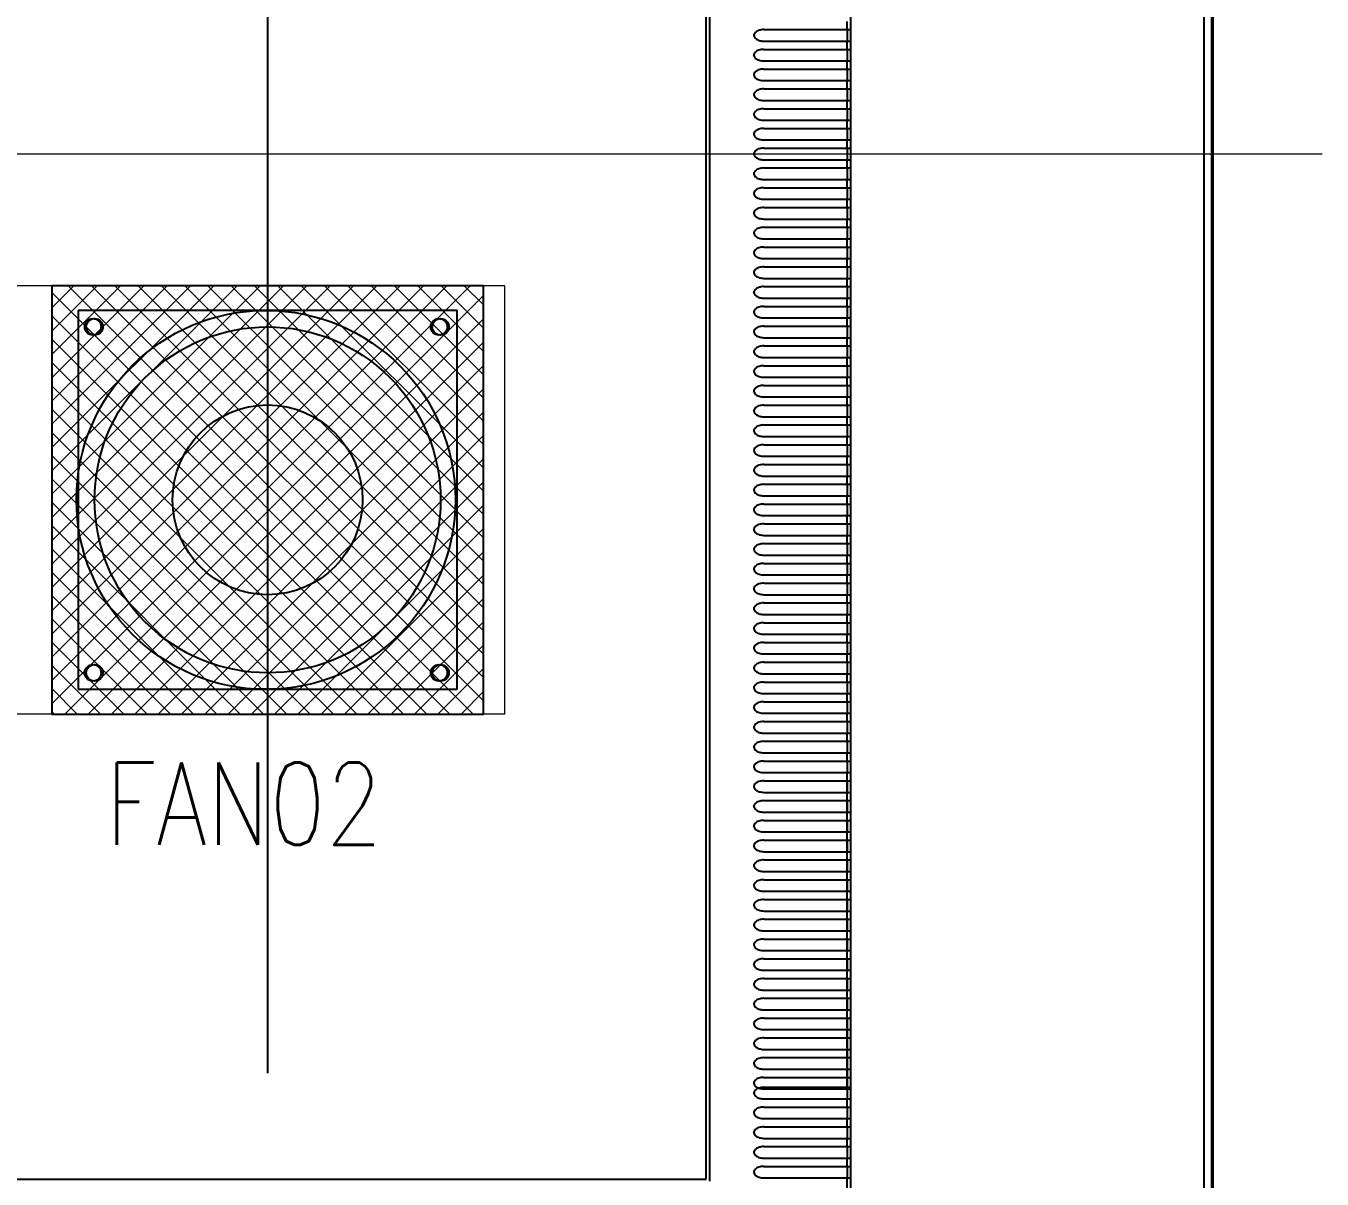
# Model space of a CAD drawing. Extents: x 81444 to 119867, y -54816 to -29062.
# Drawn here: x 84815.3 to 85208.6, y -39434.8 to -39084.8 of the extents above; entities that cross this region are included whole.
import ezdxf
from ezdxf.lldxf.tags import DXFTag

# ---------------------------------------------------------------- set-up
doc = ezdxf.new("R2010")
doc.units = 0
doc.header["$LTSCALE"] = 100
doc.header["$MEASUREMENT"] = 0
doc.layers.add('CABINET', color=7, linetype='Continuous')
doc.styles.add('ROMANS', font='romans', dxfattribs={"width": 0.8, "height": 2})
tags = doc.linetypes.add('CENTER', pattern=[2, 1.25, -0.25, 0.25, -0.25]).pattern_tags.tags
tags[10:11] = [DXFTag(74, 4), DXFTag(75, 0), DXFTag(340, '0'), DXFTag(46, 1.0), DXFTag(50, 0.0), DXFTag(44, 0.0), DXFTag(45, 0.0)]
tags[8:9] = [DXFTag(74, 4), DXFTag(75, 0), DXFTag(340, '0'), DXFTag(46, 1.0), DXFTag(50, 0.0), DXFTag(44, 0.0), DXFTag(45, 0.0)]
tags[6:7] = [DXFTag(74, 4), DXFTag(75, 0), DXFTag(340, '0'), DXFTag(46, 1.0), DXFTag(50, 0.0), DXFTag(44, 0.0), DXFTag(45, 0.0)]
tags[4:5] = [DXFTag(74, 4), DXFTag(75, 0), DXFTag(340, '0'), DXFTag(46, 1.0), DXFTag(50, 0.0), DXFTag(44, 0.0), DXFTag(45, 0.0)]
tags = doc.linetypes.add('HIDDEN', pattern=[0.375, 0.25, -0.125]).pattern_tags.tags
tags[6:7] = [DXFTag(74, 4), DXFTag(75, 0), DXFTag(340, '0'), DXFTag(46, 1.0), DXFTag(50, 0.0), DXFTag(44, 0.0), DXFTag(45, 0.0)]
tags[4:5] = [DXFTag(74, 4), DXFTag(75, 0), DXFTag(340, '0'), DXFTag(46, 1.0), DXFTag(50, 0.0), DXFTag(44, 0.0), DXFTag(45, 0.0)]

# ---------------------------------------------------------------- blocks, each defined once
blk = doc.blocks.new('风机')
at = {"color": 3}
for p, q in [((0, 0), (0, -115)), ((115, 0), (0, 0)), ((115, -115), (115, 0)), ((0, -115), (115, -115))]:
    blk.add_line(p, q, dxfattribs=at)
for centre, major_axis, start_param, end_param in [((5, -5), (1.77, 1.77), 2.356194490187731, 8.639379797367317), ((110, -5), (1.77, 1.77), 2.356194490188677, 8.639379797368264), ((57.5, -57.5), (37.12, 37.12), 2.356194490192193, 8.63937979737178), ((5, -110), (-1.77, 1.77), 0.785398, 7.068583), ((110, -110), (-1.77, 1.77), 0.785398, 7.068583)]:
    blk.add_ellipse(centre, major_axis=major_axis, ratio=1, start_param=start_param, end_param=end_param, dxfattribs=at)

msp = doc.modelspace()

# ---------------------------------------------------------------- hatches: boundary and pattern name
at = {"linetype": 'HIDDEN', "lineweight": 20}
h = msp.add_hatch(dxfattribs=at)
h.set_pattern_fill('ANSI37', color=256, scale=40, angle=180, style=2)
h.set_pattern_definition([(225, (80519.186, -20472.1636), (3.5355339, -3.5355339), []), (315, (80519.186, -20472.1636), (3.5355339, 3.5355339), [])])
h.paths.add_polyline_path([(84954.15, -39163.66), (84823.15, -39163.66), (84823.15, -39293.66), (84954.15, -39293.66)])

# ---------------------------------------------------------------- linework, layer by layer
at = {"color": 7, "linetype": 'Continuous'}
for p, q in [((85172.85, -39499.69), (85172.85, -38747.69)), ((85175.15, -39499.69), (85175.15, -38747.69)), ((85065.65, -39477.69), (85065.65, -38769.69)), ((85175.45, -38772.39), (85175.45, -39474.39)), ((85021.75, -39434.8), (85021.75, -38812.58)), ((85022.85, -39435.4), (85022.85, -38811.98)), ((85039.23, -39085.94), (85065.65, -39085.94)), ((85064.55, -39085.94), (85064.55, -39083.44)), ((85064.65, -39089.44), (85064.65, -39085.94)), ((85039.23, -39089.44), (85065.65, -39089.44)), ((85064.55, -39091.94), (85064.55, -39089.44)), ((85039.23, -39091.94), (85065.65, -39091.94)), ((85064.65, -39095.44), (85064.65, -39091.94)), ((85039.23, -39095.44), (85065.65, -39095.44)), ((85064.55, -39097.94), (85064.55, -39095.44)), ((85039.23, -39097.94), (85065.65, -39097.94)), ((85039.23, -39101.44), (85065.65, -39101.44)), ((85064.55, -39103.94), (85064.55, -39101.44)), ((85064.65, -39101.44), (85064.65, -39097.94)), ((85039.23, -39103.94), (85065.65, -39103.94)), ((85064.65, -39107.44), (85064.65, -39103.94)), ((85039.23, -39107.44), (85065.65, -39107.44)), ((85064.55, -39109.94), (85064.55, -39107.44)), ((85039.23, -39109.94), (85065.65, -39109.94)), ((85039.23, -39113.44), (85065.65, -39113.44)), ((85064.55, -39115.94), (85064.55, -39113.44)), ((85064.65, -39113.44), (85064.65, -39109.94)), ((85039.23, -39115.94), (85065.65, -39115.94)), ((85064.65, -39119.44), (85064.65, -39115.94)), ((85039.23, -39119.44), (85065.65, -39119.44)), ((85064.55, -39121.94), (85064.55, -39119.44)), ((85039.23, -39121.94), (85065.65, -39121.94)), ((85064.65, -39125.44), (85064.65, -39121.94)), ((85039.23, -39125.44), (85065.65, -39125.44)), ((85039.23, -39127.94), (85065.65, -39127.94)), ((85064.55, -39127.94), (85064.55, -39125.44)), ((85064.65, -39131.44), (85064.65, -39127.94)), ((85039.23, -39131.44), (85065.65, -39131.44)), ((85064.55, -39133.94), (85064.55, -39131.44)), ((85039.23, -39133.94), (85065.65, -39133.94)), ((85064.65, -39137.44), (85064.65, -39133.94)), ((85039.23, -39137.44), (85065.65, -39137.44)), ((85039.23, -39139.94), (85065.65, -39139.94)), ((85064.55, -39139.94), (85064.55, -39137.44)), ((85064.65, -39143.44), (85064.65, -39139.94)), ((85039.23, -39143.44), (85065.65, -39143.44)), ((85064.55, -39145.94), (85064.55, -39143.44)), ((85039.23, -39145.94), (85065.65, -39145.94)), ((85064.65, -39149.44), (85064.65, -39145.94)), ((85039.23, -39149.44), (85065.65, -39149.44)), ((85039.23, -39151.94), (85065.65, -39151.94)), ((85064.55, -39151.94), (85064.55, -39149.44)), ((85064.65, -39155.44), (85064.65, -39151.94)), ((85039.23, -39155.44), (85065.65, -39155.44)), ((85064.55, -39157.94), (85064.55, -39155.44)), ((85039.23, -39157.94), (85065.65, -39157.94)), ((85064.65, -39161.44), (85064.65, -39157.94)), ((85039.23, -39161.44), (85065.65, -39161.44)), ((85039.23, -39163.94), (85065.65, -39163.94)), ((85064.55, -39163.94), (85064.55, -39161.44)), ((85064.65, -39167.44), (85064.65, -39163.94)), ((85039.23, -39167.44), (85065.65, -39167.44)), ((85064.55, -39169.94), (85064.55, -39167.44)), ((85064.55, -39169.94), (85064.55, -39167.44)), ((85039.23, -39169.94), (85065.65, -39169.94)), ((85039.23, -39169.94), (85065.65, -39169.94)), ((85064.65, -39173.44), (85064.65, -39169.94)), ((85064.65, -39173.44), (85064.65, -39169.94)), ((85039.23, -39173.44), (85065.65, -39173.44)), ((85039.23, -39173.44), (85065.65, -39173.44)), ((85039.23, -39175.94), (85065.65, -39175.94)), ((85064.55, -39175.94), (85064.55, -39173.44)), ((85064.55, -39175.94), (85064.55, -39173.44)), ((85064.65, -39179.44), (85064.65, -39175.94)), ((85039.23, -39179.44), (85065.65, -39179.44)), ((85064.55, -39181.94), (85064.55, -39179.44)), ((85039.23, -39181.94), (85065.65, -39181.94)), ((85064.65, -39185.44), (85064.65, -39181.94)), ((85039.23, -39185.44), (85065.65, -39185.44)), ((85039.23, -39187.94), (85065.65, -39187.94)), ((85064.55, -39187.94), (85064.55, -39185.44)), ((85064.65, -39191.44), (85064.65, -39187.94)), ((85039.23, -39191.44), (85065.65, -39191.44)), ((85064.55, -39193.94), (85064.55, -39191.44)), ((85039.23, -39193.94), (85065.65, -39193.94)), ((85064.65, -39197.44), (85064.65, -39193.94)), ((85039.23, -39197.44), (85065.65, -39197.44)), ((85039.23, -39199.94), (85065.65, -39199.94)), ((85064.55, -39199.94), (85064.55, -39197.44)), ((85064.65, -39203.44), (85064.65, -39199.94)), ((85039.23, -39203.44), (85065.65, -39203.44)), ((85064.55, -39205.94), (85064.55, -39203.44)), ((85039.23, -39205.94), (85065.65, -39205.94)), ((85064.65, -39209.44), (85064.65, -39205.94)), ((85039.23, -39209.44), (85065.65, -39209.44)), ((85064.55, -39211.94), (85064.55, -39209.44)), ((85039.23, -39211.94), (85065.65, -39211.94)), ((85039.23, -39215.44), (85065.65, -39215.44)), ((85064.55, -39217.94), (85064.55, -39215.44)), ((85064.65, -39215.44), (85064.65, -39211.94)), ((85039.23, -39217.94), (85065.65, -39217.94)), ((85064.65, -39221.44), (85064.65, -39217.94)), ((85039.23, -39221.44), (85065.65, -39221.44)), ((85064.55, -39223.94), (85064.55, -39221.44)), ((85039.23, -39223.94), (85065.65, -39223.94)), ((85039.23, -39227.44), (85065.65, -39227.44)), ((85064.55, -39229.94), (85064.55, -39227.44)), ((85064.65, -39227.44), (85064.65, -39223.94)), ((85039.23, -39229.94), (85065.65, -39229.94)), ((85064.65, -39233.44), (85064.65, -39229.94)), ((85039.23, -39233.44), (85065.65, -39233.44)), ((85064.55, -39235.94), (85064.55, -39233.44)), ((85039.23, -39235.94), (85065.65, -39235.94)), ((85039.23, -39239.44), (85065.65, -39239.44)), ((85064.55, -39241.94), (85064.55, -39239.44)), ((85064.65, -39239.44), (85064.65, -39235.94)), ((85039.23, -39241.94), (85065.65, -39241.94)), ((85064.65, -39245.44), (85064.65, -39241.94)), ((85039.23, -39245.44), (85065.65, -39245.44)), ((85064.55, -39247.94), (85064.55, -39245.44)), ((85039.23, -39247.94), (85065.65, -39247.94)), ((85064.65, -39251.44), (85064.65, -39247.94)), ((85039.23, -39251.44), (85065.65, -39251.44)), ((85039.23, -39253.94), (85065.65, -39253.94)), ((85064.55, -39253.94), (85064.55, -39251.44)), ((85064.65, -39257.44), (85064.65, -39253.94)), ((85039.23, -39257.44), (85065.65, -39257.44)), ((85064.55, -39259.94), (85064.55, -39257.44)), ((85039.23, -39259.94), (85065.65, -39259.94)), ((85064.65, -39263.44), (85064.65, -39259.94)), ((85039.23, -39263.44), (85065.65, -39263.44)), ((85039.23, -39265.94), (85065.65, -39265.94)), ((85064.55, -39265.94), (85064.55, -39263.44)), ((85064.65, -39269.44), (85064.65, -39265.94)), ((85039.23, -39269.44), (85065.65, -39269.44)), ((85064.55, -39271.94), (85064.55, -39269.44)), ((85039.23, -39271.94), (85065.65, -39271.94)), ((85064.65, -39275.44), (85064.65, -39271.94)), ((85039.23, -39275.44), (85065.65, -39275.44)), ((85039.23, -39277.94), (85065.65, -39277.94)), ((85064.55, -39277.94), (85064.55, -39275.44)), ((85064.65, -39281.44), (85064.65, -39277.94)), ((85039.23, -39281.44), (85065.65, -39281.44)), ((85064.55, -39283.94), (85064.55, -39281.44)), ((85039.23, -39283.94), (85065.65, -39283.94)), ((85064.65, -39287.44), (85064.65, -39283.94)), ((85039.23, -39287.44), (85065.65, -39287.44)), ((85039.23, -39289.94), (85065.65, -39289.94)), ((85064.55, -39289.94), (85064.55, -39287.44)), ((85064.65, -39293.44), (85064.65, -39289.94)), ((85039.23, -39293.44), (85065.65, -39293.44)), ((85064.55, -39295.94), (85064.55, -39293.44)), ((85039.23, -39295.94), (85065.65, -39295.94)), ((85064.65, -39299.44), (85064.65, -39295.94)), ((85039.23, -39299.44), (85065.65, -39299.44)), ((85039.23, -39301.94), (85065.65, -39301.94)), ((85064.55, -39301.94), (85064.55, -39299.44)), ((85064.65, -39305.44), (85064.65, -39301.94)), ((85039.23, -39305.44), (85065.65, -39305.44)), ((85064.55, -39307.94), (85064.55, -39305.44)), ((85039.23, -39307.94), (85065.65, -39307.94)), ((85064.65, -39311.44), (85064.65, -39307.94)), ((85039.23, -39311.44), (85065.65, -39311.44)), ((85039.23, -39313.94), (85065.65, -39313.94)), ((85064.55, -39388.94), (85064.55, -39311.44)), ((85064.65, -39317.44), (85064.65, -39313.94)), ((85039.23, -39317.44), (85065.65, -39317.44)), ((85064.55, -39319.94), (85064.55, -39317.44)), ((85039.23, -39319.94), (85065.65, -39319.94)), ((85064.65, -39323.44), (85064.65, -39319.94)), ((85039.23, -39323.44), (85065.65, -39323.44)), ((85039.23, -39325.94), (85065.65, -39325.94)), ((85064.55, -39325.94), (85064.55, -39323.44)), ((85064.65, -39329.44), (85064.65, -39325.94)), ((85039.23, -39329.44), (85065.65, -39329.44)), ((85064.55, -39331.94), (85064.55, -39329.44)), ((85039.23, -39331.94), (85065.65, -39331.94)), ((85064.65, -39335.44), (85064.65, -39331.94)), ((85039.23, -39335.44), (85065.65, -39335.44)), ((85064.55, -39337.94), (85064.55, -39335.44)), ((85039.23, -39337.94), (85065.65, -39337.94)), ((85039.23, -39341.44), (85065.65, -39341.44)), ((85064.55, -39343.94), (85064.55, -39341.44)), ((85064.65, -39341.44), (85064.65, -39337.94)), ((85039.23, -39343.94), (85065.65, -39343.94)), ((85064.65, -39347.44), (85064.65, -39343.94)), ((85039.23, -39347.44), (85065.65, -39347.44)), ((85064.55, -39349.94), (85064.55, -39347.44)), ((85039.23, -39349.94), (85065.65, -39349.94)), ((85039.23, -39353.44), (85065.65, -39353.44)), ((85064.55, -39355.94), (85064.55, -39353.44)), ((85064.65, -39353.44), (85064.65, -39349.94)), ((85039.23, -39355.94), (85065.65, -39355.94)), ((85064.65, -39359.44), (85064.65, -39355.94)), ((85039.23, -39359.44), (85065.65, -39359.44)), ((85039.23, -39361.94), (85065.65, -39361.94)), ((85064.65, -39365.44), (85064.65, -39361.94)), ((85039.23, -39365.44), (85065.65, -39365.44)), ((85039.23, -39367.94), (85065.65, -39367.94)), ((85064.55, -39367.94), (85064.55, -39365.44)), ((85064.65, -39371.44), (85064.65, -39367.94)), ((85039.23, -39371.44), (85065.65, -39371.44)), ((85064.55, -39373.94), (85064.55, -39371.44)), ((85039.23, -39373.94), (85065.65, -39373.94)), ((85064.65, -39377.44), (85064.65, -39373.94)), ((85039.23, -39377.44), (85065.65, -39377.44)), ((85039.23, -39379.94), (85065.65, -39379.94)), ((85064.55, -39379.94), (85064.55, -39377.44)), ((85064.65, -39383.44), (85064.65, -39379.94)), ((85039.23, -39383.44), (85065.65, -39383.44)), ((85064.55, -39385.94), (85064.55, -39383.44)), ((85039.23, -39385.94), (85065.65, -39385.94)), ((85064.65, -39389.44), (85064.65, -39385.94)), ((85039.23, -39389.44), (85065.65, -39389.44)), ((85039.23, -39391.94), (85065.65, -39391.94)), ((85064.55, -39391.94), (85064.55, -39389.44)), ((85064.55, -39394.94), (85064.55, -39392.44)), ((85064.65, -39392.44), (85064.65, -39388.94)), ((85064.65, -39395.44), (85064.65, -39391.94)), ((85039.23, -39395.44), (85065.65, -39395.44)), ((85064.55, -39397.94), (85064.55, -39395.44)), ((85064.65, -39398.44), (85064.65, -39394.94)), ((85039.23, -39397.94), (85065.65, -39397.94)), ((85064.55, -39400.94), (85064.55, -39398.44)), ((85064.65, -39401.44), (85064.65, -39397.94)), ((85039.23, -39401.44), (85065.65, -39401.44)), ((85039.23, -39403.94), (85065.65, -39403.94)), ((85064.55, -39403.94), (85064.55, -39401.44)), ((85064.55, -39406.94), (85064.55, -39404.44)), ((85064.65, -39404.44), (85064.65, -39400.94)), ((85064.65, -39407.44), (85064.65, -39403.94)), ((85039.23, -39406.94), (85065.65, -39406.94)), ((85039.23, -39407.44), (85065.65, -39407.44)), ((85064.65, -39410.44), (85064.65, -39406.94)), ((85039.23, -39410.44), (85065.65, -39410.44)), ((85064.55, -39412.94), (85064.55, -39410.44)), ((85039.23, -39412.94), (85065.65, -39412.94)), ((85064.65, -39416.44), (85064.65, -39412.94)), ((85039.23, -39416.44), (85065.65, -39416.44)), ((85039.23, -39418.94), (85065.65, -39418.94)), ((85064.55, -39418.94), (85064.55, -39416.44)), ((85064.65, -39422.44), (85064.65, -39418.94)), ((85039.23, -39422.44), (85065.65, -39422.44)), ((85064.55, -39424.94), (85064.55, -39422.44)), ((85039.23, -39424.94), (85065.65, -39424.94)), ((85064.65, -39428.44), (85064.65, -39424.94)), ((85039.23, -39428.44), (85065.65, -39428.44)), ((85039.23, -39430.94), (85065.65, -39430.94)), ((85064.55, -39430.94), (85064.55, -39428.44)), ((85064.65, -39434.44), (85064.65, -39430.94)), ((84529.54, -39434.8), (85021.75, -39434.8)), ((85039.23, -39434.44), (85065.65, -39434.44)), ((85064.55, -39477.09), (85064.55, -39434.44))]:
    msp.add_line(p, q, dxfattribs=at)
at = {"color": 1, "linetype": 'CENTER', "lineweight": 20}
msp.add_line((84336.98, -39123.69), (85208.62, -39123.69), dxfattribs=at)
at = {"color": 5, "linetype": 'HIDDEN', "lineweight": 15, "ltscale": 30}
for p, q in [((84960.65, -39163.66), (84590.65, -39163.66)), ((84960.65, -39293.66), (84960.65, -39163.66)), ((84960.65, -39293.66), (84590.65, -39293.66))]:
    msp.add_line(p, q, dxfattribs=at)
at = {"linetype": 'HIDDEN'}
msp.add_lwpolyline([(84954.15, -39163.66), (84823.15, -39163.66), (84823.15, -39293.66), (84954.15, -39293.66)], close=True, dxfattribs=at)
at = {"color": 7, "linetype": 'HIDDEN'}
for centre, radius in [((84888.15, -39228.66), 57.5), ((84835.65, -39176.16), 2.5), ((84940.65, -39176.16), 2.5), ((84835.65, -39281.16), 2.5), ((84940.65, -39281.16), 2.5)]:
    msp.add_circle(centre, radius, dxfattribs=at)
at = {"color": 7, "linetype": 'Continuous', "start_tangent": (-0.999961, -0.008789), "end_tangent": (0.999962, -0.008666)}
for points in [[(85039.23, -39085.94), (85038.45, -39086), (85037.75, -39086.16), (85037.14, -39086.42), (85036.64, -39086.78), (85036.3, -39087.24), (85036.2, -39087.76), (85036.37, -39088.26), (85036.72, -39088.67), (85037.21, -39088.99), (85037.8, -39089.23), (85038.48, -39089.38), (85039.23, -39089.44)], [(85039.23, -39091.94), (85038.45, -39092), (85037.75, -39092.16), (85037.14, -39092.42), (85036.64, -39092.78), (85036.3, -39093.24), (85036.2, -39093.76), (85036.37, -39094.26), (85036.72, -39094.67), (85037.21, -39094.99), (85037.8, -39095.23), (85038.48, -39095.38), (85039.23, -39095.44)], [(85039.23, -39097.94), (85038.45, -39098), (85037.75, -39098.16), (85037.14, -39098.42), (85036.64, -39098.78), (85036.3, -39099.24), (85036.2, -39099.76), (85036.37, -39100.26), (85036.72, -39100.67), (85037.21, -39100.99), (85037.8, -39101.23), (85038.48, -39101.38), (85039.23, -39101.44)], [(85039.23, -39103.94), (85038.45, -39104), (85037.75, -39104.16), (85037.14, -39104.42), (85036.64, -39104.78), (85036.3, -39105.24), (85036.2, -39105.76), (85036.37, -39106.26), (85036.72, -39106.67), (85037.21, -39106.99), (85037.8, -39107.23), (85038.48, -39107.38), (85039.23, -39107.44)], [(85039.23, -39109.94), (85038.45, -39110), (85037.75, -39110.16), (85037.14, -39110.42), (85036.64, -39110.78), (85036.3, -39111.24), (85036.2, -39111.76), (85036.37, -39112.26), (85036.72, -39112.67), (85037.21, -39112.99), (85037.8, -39113.23), (85038.48, -39113.38), (85039.23, -39113.44)], [(85039.23, -39115.94), (85038.45, -39116), (85037.75, -39116.16), (85037.14, -39116.42), (85036.64, -39116.78), (85036.3, -39117.24), (85036.2, -39117.76), (85036.37, -39118.26), (85036.72, -39118.67), (85037.21, -39118.99), (85037.8, -39119.23), (85038.48, -39119.38), (85039.23, -39119.44)], [(85039.23, -39121.94), (85038.45, -39122), (85037.75, -39122.16), (85037.14, -39122.42), (85036.64, -39122.78), (85036.3, -39123.24), (85036.2, -39123.76), (85036.37, -39124.26), (85036.72, -39124.67), (85037.21, -39124.99), (85037.8, -39125.23), (85038.48, -39125.38), (85039.23, -39125.44)], [(85039.23, -39127.94), (85038.45, -39128), (85037.75, -39128.16), (85037.14, -39128.42), (85036.64, -39128.78), (85036.3, -39129.24), (85036.2, -39129.76), (85036.37, -39130.26), (85036.72, -39130.67), (85037.21, -39130.99), (85037.8, -39131.23), (85038.48, -39131.38), (85039.23, -39131.44)], [(85039.23, -39133.94), (85038.45, -39134), (85037.75, -39134.16), (85037.14, -39134.42), (85036.64, -39134.78), (85036.3, -39135.24), (85036.2, -39135.76), (85036.37, -39136.26), (85036.72, -39136.67), (85037.21, -39136.99), (85037.8, -39137.23), (85038.48, -39137.38), (85039.23, -39137.44)], [(85039.23, -39139.94), (85038.45, -39140), (85037.75, -39140.16), (85037.14, -39140.42), (85036.64, -39140.78), (85036.3, -39141.24), (85036.2, -39141.76), (85036.37, -39142.26), (85036.72, -39142.67), (85037.21, -39142.99), (85037.8, -39143.23), (85038.48, -39143.38), (85039.23, -39143.44)], [(85039.23, -39145.94), (85038.45, -39146), (85037.75, -39146.16), (85037.14, -39146.42), (85036.64, -39146.78), (85036.3, -39147.24), (85036.2, -39147.76), (85036.37, -39148.26), (85036.72, -39148.67), (85037.21, -39148.99), (85037.8, -39149.23), (85038.48, -39149.38), (85039.23, -39149.44)], [(85039.23, -39151.94), (85038.45, -39152), (85037.75, -39152.16), (85037.14, -39152.42), (85036.64, -39152.78), (85036.3, -39153.24), (85036.2, -39153.76), (85036.37, -39154.26), (85036.72, -39154.67), (85037.21, -39154.99), (85037.8, -39155.23), (85038.48, -39155.38), (85039.23, -39155.44)], [(85039.23, -39157.94), (85038.45, -39158), (85037.75, -39158.16), (85037.14, -39158.42), (85036.64, -39158.78), (85036.3, -39159.24), (85036.2, -39159.76), (85036.37, -39160.26), (85036.72, -39160.67), (85037.21, -39160.99), (85037.8, -39161.23), (85038.48, -39161.38), (85039.23, -39161.44)], [(85039.23, -39163.94), (85038.45, -39164), (85037.75, -39164.16), (85037.14, -39164.42), (85036.64, -39164.78), (85036.3, -39165.24), (85036.2, -39165.76), (85036.37, -39166.26), (85036.72, -39166.67), (85037.21, -39166.99), (85037.8, -39167.23), (85038.48, -39167.38), (85039.23, -39167.44)], [(85039.23, -39169.94), (85038.45, -39170), (85037.75, -39170.16), (85037.14, -39170.42), (85036.64, -39170.78), (85036.3, -39171.24), (85036.2, -39171.76), (85036.37, -39172.26), (85036.72, -39172.67), (85037.21, -39172.99), (85037.8, -39173.23), (85038.48, -39173.38), (85039.23, -39173.44)], [(85039.23, -39169.94), (85038.45, -39170), (85037.75, -39170.16), (85037.14, -39170.42), (85036.64, -39170.78), (85036.3, -39171.24), (85036.2, -39171.76), (85036.37, -39172.26), (85036.72, -39172.67), (85037.21, -39172.99), (85037.8, -39173.23), (85038.48, -39173.38), (85039.23, -39173.44)], [(85039.23, -39175.94), (85038.45, -39176), (85037.75, -39176.16), (85037.14, -39176.42), (85036.64, -39176.78), (85036.3, -39177.24), (85036.2, -39177.76), (85036.37, -39178.26), (85036.72, -39178.67), (85037.21, -39178.99), (85037.8, -39179.23), (85038.48, -39179.38), (85039.23, -39179.44)], [(85039.23, -39181.94), (85038.45, -39182), (85037.75, -39182.16), (85037.14, -39182.42), (85036.64, -39182.78), (85036.3, -39183.24), (85036.2, -39183.76), (85036.37, -39184.26), (85036.72, -39184.67), (85037.21, -39184.99), (85037.8, -39185.23), (85038.48, -39185.38), (85039.23, -39185.44)], [(85039.23, -39187.94), (85038.45, -39188), (85037.75, -39188.16), (85037.14, -39188.42), (85036.64, -39188.78), (85036.3, -39189.24), (85036.2, -39189.76), (85036.37, -39190.26), (85036.72, -39190.67), (85037.21, -39190.99), (85037.8, -39191.23), (85038.48, -39191.38), (85039.23, -39191.44)], [(85039.23, -39193.94), (85038.45, -39194), (85037.75, -39194.16), (85037.14, -39194.42), (85036.64, -39194.78), (85036.3, -39195.24), (85036.2, -39195.76), (85036.37, -39196.26), (85036.72, -39196.67), (85037.21, -39196.99), (85037.8, -39197.23), (85038.48, -39197.38), (85039.23, -39197.44)], [(85039.23, -39199.94), (85038.45, -39200), (85037.75, -39200.16), (85037.14, -39200.42), (85036.64, -39200.78), (85036.3, -39201.24), (85036.2, -39201.76), (85036.37, -39202.26), (85036.72, -39202.67), (85037.21, -39202.99), (85037.8, -39203.23), (85038.48, -39203.38), (85039.23, -39203.44)], [(85039.23, -39205.94), (85038.45, -39206), (85037.75, -39206.16), (85037.14, -39206.42), (85036.64, -39206.78), (85036.3, -39207.24), (85036.2, -39207.76), (85036.37, -39208.26), (85036.72, -39208.67), (85037.21, -39208.99), (85037.8, -39209.23), (85038.48, -39209.38), (85039.23, -39209.44)], [(85039.23, -39211.94), (85038.45, -39212), (85037.75, -39212.16), (85037.14, -39212.42), (85036.64, -39212.78), (85036.3, -39213.24), (85036.2, -39213.76), (85036.37, -39214.26), (85036.72, -39214.67), (85037.21, -39214.99), (85037.8, -39215.23), (85038.48, -39215.38), (85039.23, -39215.44)], [(85039.23, -39217.94), (85038.45, -39218), (85037.75, -39218.16), (85037.14, -39218.42), (85036.64, -39218.78), (85036.3, -39219.24), (85036.2, -39219.76), (85036.37, -39220.26), (85036.72, -39220.67), (85037.21, -39220.99), (85037.8, -39221.23), (85038.48, -39221.38), (85039.23, -39221.44)], [(85039.23, -39223.94), (85038.45, -39224), (85037.75, -39224.16), (85037.14, -39224.42), (85036.64, -39224.78), (85036.3, -39225.24), (85036.2, -39225.76), (85036.37, -39226.26), (85036.72, -39226.67), (85037.21, -39226.99), (85037.8, -39227.23), (85038.48, -39227.38), (85039.23, -39227.44)], [(85039.23, -39229.94), (85038.45, -39230), (85037.75, -39230.16), (85037.14, -39230.42), (85036.64, -39230.78), (85036.3, -39231.24), (85036.2, -39231.76), (85036.37, -39232.26), (85036.72, -39232.67), (85037.21, -39232.99), (85037.8, -39233.23), (85038.48, -39233.38), (85039.23, -39233.44)], [(85039.23, -39235.94), (85038.45, -39236), (85037.75, -39236.16), (85037.14, -39236.42), (85036.64, -39236.78), (85036.3, -39237.24), (85036.2, -39237.76), (85036.37, -39238.26), (85036.72, -39238.67), (85037.21, -39238.99), (85037.8, -39239.23), (85038.48, -39239.38), (85039.23, -39239.44)], [(85039.23, -39241.94), (85038.45, -39242), (85037.75, -39242.16), (85037.14, -39242.42), (85036.64, -39242.78), (85036.3, -39243.24), (85036.2, -39243.76), (85036.37, -39244.26), (85036.72, -39244.67), (85037.21, -39244.99), (85037.8, -39245.23), (85038.48, -39245.38), (85039.23, -39245.44)], [(85039.23, -39247.94), (85038.45, -39248), (85037.75, -39248.16), (85037.14, -39248.42), (85036.64, -39248.78), (85036.3, -39249.24), (85036.2, -39249.76), (85036.37, -39250.26), (85036.72, -39250.67), (85037.21, -39250.99), (85037.8, -39251.23), (85038.48, -39251.38), (85039.23, -39251.44)], [(85039.23, -39253.94), (85038.45, -39254), (85037.75, -39254.16), (85037.14, -39254.42), (85036.64, -39254.78), (85036.3, -39255.24), (85036.2, -39255.76), (85036.37, -39256.26), (85036.72, -39256.67), (85037.21, -39256.99), (85037.8, -39257.23), (85038.48, -39257.38), (85039.23, -39257.44)], [(85039.23, -39259.94), (85038.45, -39260), (85037.75, -39260.16), (85037.14, -39260.42), (85036.64, -39260.78), (85036.3, -39261.24), (85036.2, -39261.76), (85036.37, -39262.26), (85036.72, -39262.67), (85037.21, -39262.99), (85037.8, -39263.23), (85038.48, -39263.38), (85039.23, -39263.44)], [(85039.23, -39265.94), (85038.45, -39266), (85037.75, -39266.16), (85037.14, -39266.42), (85036.64, -39266.78), (85036.3, -39267.24), (85036.2, -39267.76), (85036.37, -39268.26), (85036.72, -39268.67), (85037.21, -39268.99), (85037.8, -39269.23), (85038.48, -39269.38), (85039.23, -39269.44)], [(85039.23, -39271.94), (85038.45, -39272), (85037.75, -39272.16), (85037.14, -39272.42), (85036.64, -39272.78), (85036.3, -39273.24), (85036.2, -39273.76), (85036.37, -39274.26), (85036.72, -39274.67), (85037.21, -39274.99), (85037.8, -39275.23), (85038.48, -39275.38), (85039.23, -39275.44)], [(85039.23, -39277.94), (85038.45, -39278), (85037.75, -39278.16), (85037.14, -39278.42), (85036.64, -39278.78), (85036.3, -39279.24), (85036.2, -39279.76), (85036.37, -39280.26), (85036.72, -39280.67), (85037.21, -39280.99), (85037.8, -39281.23), (85038.48, -39281.38), (85039.23, -39281.44)], [(85039.23, -39283.94), (85038.45, -39284), (85037.75, -39284.16), (85037.14, -39284.42), (85036.64, -39284.78), (85036.3, -39285.24), (85036.2, -39285.76), (85036.37, -39286.26), (85036.72, -39286.67), (85037.21, -39286.99), (85037.8, -39287.23), (85038.48, -39287.38), (85039.23, -39287.44)], [(85039.23, -39289.94), (85038.45, -39290), (85037.75, -39290.16), (85037.14, -39290.42), (85036.64, -39290.78), (85036.3, -39291.24), (85036.2, -39291.76), (85036.37, -39292.26), (85036.72, -39292.67), (85037.21, -39292.99), (85037.8, -39293.23), (85038.48, -39293.38), (85039.23, -39293.44)], [(85039.23, -39295.94), (85038.45, -39296), (85037.75, -39296.16), (85037.14, -39296.42), (85036.64, -39296.78), (85036.3, -39297.24), (85036.2, -39297.76), (85036.37, -39298.26), (85036.72, -39298.67), (85037.21, -39298.99), (85037.8, -39299.23), (85038.48, -39299.38), (85039.23, -39299.44)], [(85039.23, -39301.94), (85038.45, -39302), (85037.75, -39302.16), (85037.14, -39302.42), (85036.64, -39302.78), (85036.3, -39303.24), (85036.2, -39303.76), (85036.37, -39304.26), (85036.72, -39304.67), (85037.21, -39304.99), (85037.8, -39305.23), (85038.48, -39305.38), (85039.23, -39305.44)], [(85039.23, -39307.94), (85038.45, -39308), (85037.75, -39308.16), (85037.14, -39308.42), (85036.64, -39308.78), (85036.3, -39309.24), (85036.2, -39309.76), (85036.37, -39310.26), (85036.72, -39310.67), (85037.21, -39310.99), (85037.8, -39311.23), (85038.48, -39311.38), (85039.23, -39311.44)], [(85039.23, -39313.94), (85038.45, -39314), (85037.75, -39314.16), (85037.14, -39314.42), (85036.64, -39314.78), (85036.3, -39315.24), (85036.2, -39315.76), (85036.37, -39316.26), (85036.72, -39316.67), (85037.21, -39316.99), (85037.8, -39317.23), (85038.48, -39317.38), (85039.23, -39317.44)], [(85039.23, -39319.94), (85038.45, -39320), (85037.75, -39320.16), (85037.14, -39320.42), (85036.64, -39320.78), (85036.3, -39321.24), (85036.2, -39321.76), (85036.37, -39322.26), (85036.72, -39322.67), (85037.21, -39322.99), (85037.8, -39323.23), (85038.48, -39323.38), (85039.23, -39323.44)], [(85039.23, -39325.94), (85038.45, -39326), (85037.75, -39326.16), (85037.14, -39326.42), (85036.64, -39326.78), (85036.3, -39327.24), (85036.2, -39327.76), (85036.37, -39328.26), (85036.72, -39328.67), (85037.21, -39328.99), (85037.8, -39329.23), (85038.48, -39329.38), (85039.23, -39329.44)], [(85039.23, -39331.94), (85038.45, -39332), (85037.75, -39332.16), (85037.14, -39332.42), (85036.64, -39332.78), (85036.3, -39333.24), (85036.2, -39333.76), (85036.37, -39334.26), (85036.72, -39334.67), (85037.21, -39334.99), (85037.8, -39335.23), (85038.48, -39335.38), (85039.23, -39335.44)], [(85039.23, -39337.94), (85038.45, -39338), (85037.75, -39338.16), (85037.14, -39338.42), (85036.64, -39338.78), (85036.3, -39339.24), (85036.2, -39339.76), (85036.37, -39340.26), (85036.72, -39340.67), (85037.21, -39340.99), (85037.8, -39341.23), (85038.48, -39341.38), (85039.23, -39341.44)], [(85039.23, -39343.94), (85038.45, -39344), (85037.75, -39344.16), (85037.14, -39344.42), (85036.64, -39344.78), (85036.3, -39345.24), (85036.2, -39345.76), (85036.37, -39346.26), (85036.72, -39346.67), (85037.21, -39346.99), (85037.8, -39347.23), (85038.48, -39347.38), (85039.23, -39347.44)], [(85039.23, -39349.94), (85038.45, -39350), (85037.75, -39350.16), (85037.14, -39350.42), (85036.64, -39350.78), (85036.3, -39351.24), (85036.2, -39351.76), (85036.37, -39352.26), (85036.72, -39352.67), (85037.21, -39352.99), (85037.8, -39353.23), (85038.48, -39353.38), (85039.23, -39353.44)], [(85039.23, -39355.94), (85038.45, -39356), (85037.75, -39356.16), (85037.14, -39356.42), (85036.64, -39356.78), (85036.3, -39357.24), (85036.2, -39357.76), (85036.37, -39358.26), (85036.72, -39358.67), (85037.21, -39358.99), (85037.8, -39359.23), (85038.48, -39359.38), (85039.23, -39359.44)], [(85039.23, -39361.94), (85038.45, -39362), (85037.75, -39362.16), (85037.14, -39362.42), (85036.64, -39362.78), (85036.3, -39363.24), (85036.2, -39363.76), (85036.37, -39364.26), (85036.72, -39364.67), (85037.21, -39364.99), (85037.8, -39365.23), (85038.48, -39365.38), (85039.23, -39365.44)], [(85039.23, -39367.94), (85038.45, -39368), (85037.75, -39368.16), (85037.14, -39368.42), (85036.64, -39368.78), (85036.3, -39369.24), (85036.2, -39369.76), (85036.37, -39370.26), (85036.72, -39370.67), (85037.21, -39370.99), (85037.8, -39371.23), (85038.48, -39371.38), (85039.23, -39371.44)], [(85039.23, -39373.94), (85038.45, -39374), (85037.75, -39374.16), (85037.14, -39374.42), (85036.64, -39374.78), (85036.3, -39375.24), (85036.2, -39375.76), (85036.37, -39376.26), (85036.72, -39376.67), (85037.21, -39376.99), (85037.8, -39377.23), (85038.48, -39377.38), (85039.23, -39377.44)], [(85039.23, -39379.94), (85038.45, -39380), (85037.75, -39380.16), (85037.14, -39380.42), (85036.64, -39380.78), (85036.3, -39381.24), (85036.2, -39381.76), (85036.37, -39382.26), (85036.72, -39382.67), (85037.21, -39382.99), (85037.8, -39383.23), (85038.48, -39383.38), (85039.23, -39383.44)], [(85039.23, -39385.94), (85038.45, -39386), (85037.75, -39386.16), (85037.14, -39386.42), (85036.64, -39386.78), (85036.3, -39387.24), (85036.2, -39387.76), (85036.37, -39388.26), (85036.72, -39388.67), (85037.21, -39388.99), (85037.8, -39389.23), (85038.48, -39389.38), (85039.23, -39389.44)], [(85039.23, -39391.94), (85038.45, -39392), (85037.75, -39392.16), (85037.14, -39392.42), (85036.64, -39392.78), (85036.3, -39393.24), (85036.2, -39393.76), (85036.37, -39394.26), (85036.72, -39394.67), (85037.21, -39394.99), (85037.8, -39395.23), (85038.48, -39395.38), (85039.23, -39395.44)], [(85039.23, -39397.94), (85038.45, -39398), (85037.75, -39398.16), (85037.14, -39398.42), (85036.64, -39398.78), (85036.3, -39399.24), (85036.2, -39399.76), (85036.37, -39400.26), (85036.72, -39400.67), (85037.21, -39400.99), (85037.8, -39401.23), (85038.48, -39401.38), (85039.23, -39401.44)], [(85039.23, -39403.94), (85038.45, -39404), (85037.75, -39404.16), (85037.14, -39404.42), (85036.64, -39404.78), (85036.3, -39405.24), (85036.2, -39405.76), (85036.37, -39406.26), (85036.72, -39406.67), (85037.21, -39406.99), (85037.8, -39407.23), (85038.48, -39407.38), (85039.23, -39407.44)], [(85039.23, -39406.94), (85038.45, -39407), (85037.75, -39407.16), (85037.14, -39407.42), (85036.64, -39407.78), (85036.3, -39408.24), (85036.2, -39408.76), (85036.37, -39409.26), (85036.72, -39409.67), (85037.21, -39409.99), (85037.8, -39410.23), (85038.48, -39410.38), (85039.23, -39410.44)], [(85039.23, -39412.94), (85038.45, -39413), (85037.75, -39413.16), (85037.14, -39413.42), (85036.64, -39413.78), (85036.3, -39414.24), (85036.2, -39414.76), (85036.37, -39415.26), (85036.72, -39415.67), (85037.21, -39415.99), (85037.8, -39416.23), (85038.48, -39416.38), (85039.23, -39416.44)], [(85039.23, -39418.94), (85038.45, -39419), (85037.75, -39419.16), (85037.14, -39419.42), (85036.64, -39419.78), (85036.3, -39420.24), (85036.2, -39420.76), (85036.37, -39421.26), (85036.72, -39421.67), (85037.21, -39421.99), (85037.8, -39422.23), (85038.48, -39422.38), (85039.23, -39422.44)], [(85039.23, -39424.94), (85038.45, -39425), (85037.75, -39425.16), (85037.14, -39425.42), (85036.64, -39425.78), (85036.3, -39426.24), (85036.2, -39426.76), (85036.37, -39427.26), (85036.72, -39427.67), (85037.21, -39427.99), (85037.8, -39428.23), (85038.48, -39428.38), (85039.23, -39428.44)], [(85039.23, -39430.94), (85038.45, -39431), (85037.75, -39431.16), (85037.14, -39431.42), (85036.64, -39431.78), (85036.3, -39432.24), (85036.2, -39432.76), (85036.37, -39433.26), (85036.72, -39433.67), (85037.21, -39433.99), (85037.8, -39434.23), (85038.48, -39434.38), (85039.23, -39434.44)]]:
    msp.add_spline(points, degree=3, dxfattribs=at)
at = {"layer": 'CABINET', "color": 1, "linetype": 'CENTER'}
msp.add_line((84888.65, -38854.49), (84888.65, -39402.62), dxfattribs=at)
at = {"layer": 'CABINET', "color": 3, "linetype": 'CENTER'}
msp.add_circle((84888.65, -39228.66), 28.81, dxfattribs=at)

# ---------------------------------------------------------------- block references
at = {"color": 3}
msp.add_blockref('风机', (84831.15, -39171.16), dxfattribs=at)

# ---------------------------------------------------------------- texts
at = {"color": 7, "style": 'ROMANS', "width": 0.8}
msp.add_text('FAN02', height=25, dxfattribs=at).set_placement((84839.43, -39333.4))

doc.saveas('drawing.dxf')
